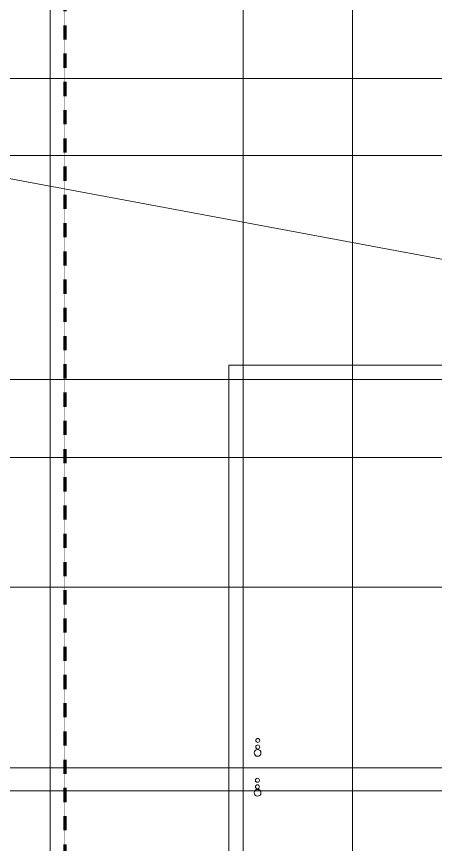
# Model space of a CAD drawing. Header units: inches. Extents: x -3670 to 241, y -250 to 1795.
# Drawn here: x -2381 to -2070, y 772 to 1386 of the extents above; entities that cross this region are included whole.
import ezdxf

# ---------------------------------------------------------------- set-up
doc = ezdxf.new("R2010")
doc.units = ezdxf.units.IN
doc.header["$MEASUREMENT"] = 0
doc.linetypes.add('Dash', pattern=[0.25, 0.125, -0.125])
for name, color, linetype, lineweight in [('A-ANNO-MATC', 214, 'Dash', 140), ('A-FLOR', 252, 'Continuous', 18), ('S-GRID', 1, 'Continuous', 9)]:
    doc.layers.add(name, color=color, linetype=linetype, lineweight=lineweight)

msp = doc.modelspace()

# ---------------------------------------------------------------- linework, layer by layer
at = {"layer": 'A-ANNO-MATC'}
msp.add_line((-2344.99997, 1750.74758), (-2344.99997, -206.10436), dxfattribs=at)
at = {"layer": 'A-FLOR'}
for p, q in [((-1908.11874, 1127.5), (-2223.5, 1127.5)), ((-2223.5, 1127.5), (-2223.5, 696.80904))]:
    msp.add_line(p, q, dxfattribs=at)
for centre, radius, start, end in [((-2202.10765, 849.37), 1.5, 90, 270), ((-2202.10765, 849.37), 1.5, 270, 90), ((-2202.23265, 840.12), 2.5, 90, 270), ((-2202.10765, 844.5), 1.5, 90, 270), ((-2202.23265, 840.12), 2.5, 270, 90), ((-2202.10765, 844.5), 1.5, 270, 90), ((-2202.35765, 819.87), 1.5, 90, 270), ((-2202.35765, 815), 1.5, 90, 270), ((-2202.35765, 819.87), 1.5, 270, 90), ((-2202.35765, 815), 1.5, 270, 90), ((-2202.23265, 810.62), 2.5, 90, 270), ((-2202.23265, 810.62), 2.5, 270, 90)]:
    msp.add_arc(centre, radius, start, end, dxfattribs=at)
at = {"layer": 'S-GRID'}
for p, q in [((-2356, 1782.99758), (-2356, -238.35436)), ((-2213, 1782.99758), (-2213, -238.35436)), ((-2132, 1782.99758), (-2132, -238.35436)), ((-3580, 1488.28452), (228, 778.50255)), ((-3581, 1340), (227, 1340)), ((-3580, 1282.99986), (228, 1282.99986)), ((-3580, 1117), (228, 1117)), ((-3580, 1059), (228, 1059)), ((228, 963), (-3580, 963)), ((228, 829), (-3580, 829)), ((-3580, 812), (228, 812))]:
    msp.add_line(p, q, dxfattribs=at)

doc.saveas('drawing.dxf')
